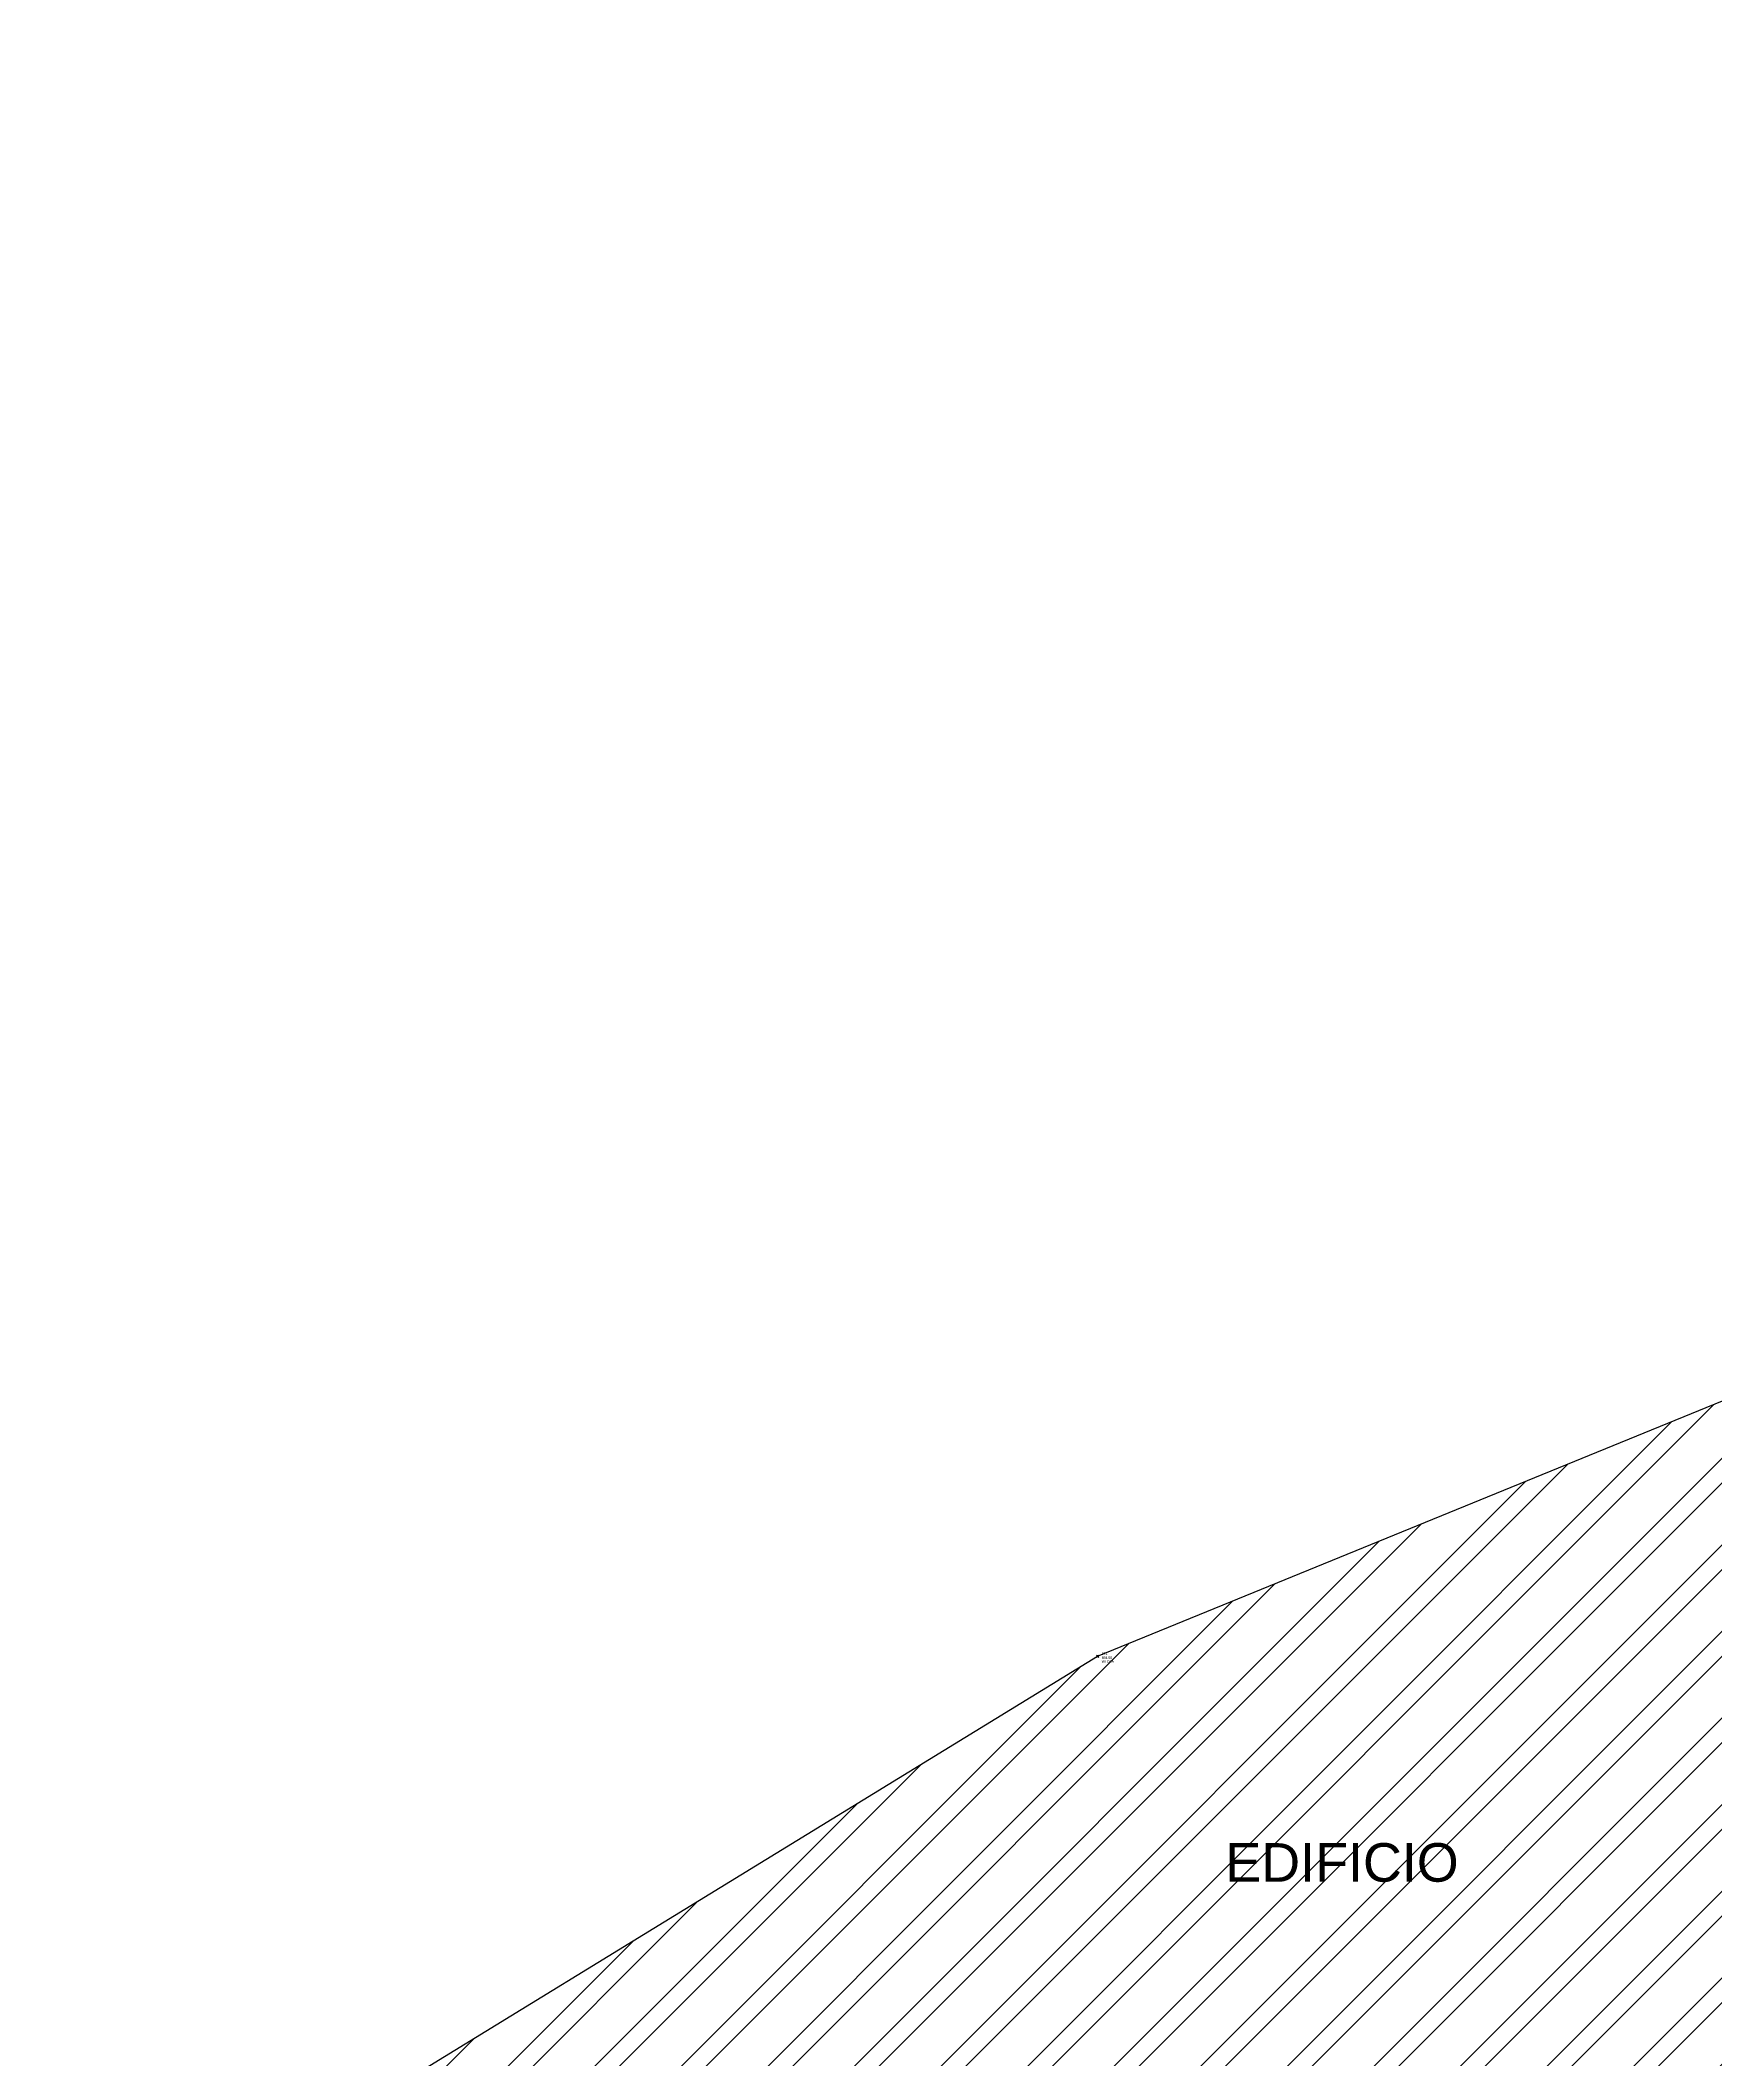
# Model space of a CAD drawing. Extents: x 350769 to 354978, y 6304672 to 6307963.
# Drawn here: x 352637.9 to 352681.3, y 6305518.3 to 6305570.6 of the extents above; entities that cross this region are included whole.
import ezdxf

# ---------------------------------------------------------------- set-up
doc = ezdxf.new("R2010")
doc.units = 0
doc.header["$PDMODE"] = 35
doc.header["$PDSIZE"] = 0.03
doc.linetypes.add('CONTINUOS', pattern=[0])
doc.layers.get('0').update_dxf_attribs({"linetype": 'CONTINUOUS'})
doc.layers.add('0_ASD_TOPOGRAFIA_ELEMENTOS', color=7, linetype='CONTINUOS', lineweight=5, true_color=0xbdbdbd)
for name, color, linetype in [('1-LINEA DE EDIFICACION', 2, 'CONTINUOUS'), ('1-TEXTOS', 7, 'CONTINUOUS'), ('2-ACHURADO VEREDA', 252, 'CONTINUOUS'), ('V-NODE - 2013', 4, 'CONTINUOUS'), ('V-NODE-TEXT 2013', 2, 'CONTINUOUS')]:
    doc.layers.add(name, color=color, linetype=linetype)
doc.styles.add('A', font='arial.ttf', dxfattribs={"height": 2})

# ---------------------------------------------------------------- blocks, each defined once
blk = doc.blocks.new('*U122', base_point=(352665.304, 6305528.744))
at = {"layer": 'V-NODE - 2013', "lineweight": -2}
blk.add_point((352665.304, 6305528.744), dxfattribs=at)
at = {"layer": 'V-NODE-TEXT 2013', "linetype": 'ByBlock', "char_height": 0.0635}
for s, insert, attachment_point in [('871', (352665.409, 6305528.777), 7), ('WLOSA', (352665.409, 6305528.638), 1), ('684.08', (352665.409, 6305528.739), 1)]:
    blk.add_mtext(s, dxfattribs=dict(at, insert=insert, attachment_point=attachment_point))
blk = doc.blocks.new('*U4360', base_point=(352665.304, 6305528.744))
at = {"layer": 'V-NODE - 2013', "lineweight": -2}
blk.add_point((352665.304, 6305528.744), dxfattribs=at)
at = {"layer": 'V-NODE-TEXT 2013', "linetype": 'ByBlock', "char_height": 0.0635}
for s, insert, attachment_point in [('871', (352665.409, 6305528.777), 7), ('WLOSA', (352665.409, 6305528.638), 1), ('684.08', (352665.409, 6305528.739), 1)]:
    blk.add_mtext(s, dxfattribs=dict(at, insert=insert, attachment_point=attachment_point))
blk = doc.blocks.new('TOPOGRAFIA')
at = {"layer": '1-LINEA DE EDIFICACION', "true_color": 0xbdbdbd}
h = blk.add_hatch(dxfattribs=at)
h.set_pattern_fill('ANSI31', color=9, scale=0.5)
h.set_pattern_definition([(45, (38000, -3000), (-1.12253201513, 1.12253201513), [])])
h.paths.add_polyline_path([(390729.928, 6302527.466), (390731.18, 6302530.418), (390732.103, 6302532.8), (390733.481, 6302536.843), (390734.336, 6302539.708), (390721.512, 6302547.801), (390706.978, 6302544.048), (390698.223, 6302541.424), (390695.338, 6302540.499), (390687.797, 6302537.93), (390665.304, 6302528.744), (390637.663, 6302511.802, 0.006267), (390633.66, 6302508.665, 0.018639), (390628.451, 6302504.306, 0.0083), (390623.24, 6302499.537, 0.150201), (390620.644, 6302495.91, 0.113046), (390620.422, 6302493.65, 0.139735), (390621.83, 6302490.308, 0.216425), (390626.155, 6302488.148, 0.107166), (390629.248, 6302488.7, -0.011808), (390646.277, 6302498.327, -0.029047), (390684.739, 6302516.164, -0.00829), (390694.531, 6302519.845, -0.093857), (390702.995, 6302520.829), (390714.362, 6302517.291), (390715.631, 6302516.997, 0.217916), (390724.509, 6302519.241, 0.095657), (390727.936, 6302523.282), (390728.932, 6302525.356)])
at = {"layer": '1-LINEA DE EDIFICACION', "color": 9, "true_color": 0xbdbdbd, "flags": 128}
blk.add_lwpolyline([(390684.739, 6302516.164, 0.029047), (390646.277, 6302498.327, 0.011808), (390629.248, 6302488.7, -0.107166), (390626.155, 6302488.148, -0.216425), (390621.83, 6302490.308, -0.139735), (390620.422, 6302493.65, -0.112593), (390620.641, 6302495.901, -0.150507), (390623.24, 6302499.537, -0.0083), (390628.451, 6302504.306, -0.018639), (390633.66, 6302508.665, -0.006267), (390637.663, 6302511.802), (390665.304, 6302528.744), (390687.797, 6302537.93)], format="xyb", dxfattribs=at)
at = {"color": 9, "true_color": 0xbdbdbd}
blk.add_blockref('*U4360', (390665.304, 6302528.744), dxfattribs=at)
at = {"layer": '1-TEXTOS', "color": 9, "true_color": 0xbdbdbd, "style": 'A'}
blk.add_text('EDIFICIO ', height=1, dxfattribs=at).set_placement((390668.615, 6302522.898))

msp = doc.modelspace()

# ---------------------------------------------------------------- hatches: boundary and pattern name
at = {"layer": '1-LINEA DE EDIFICACION'}
h = msp.add_hatch(dxfattribs=at)
h.set_pattern_fill('ANSI31', color=256, scale=0.5)
h.paths.add_polyline_path([(352729.928, 6305527.466), (352731.18, 6305530.418), (352732.103, 6305532.8), (352733.481, 6305536.843), (352734.336, 6305539.708), (352721.512, 6305547.801), (352706.978, 6305544.048), (352698.223, 6305541.424), (352695.338, 6305540.499), (352687.797, 6305537.93), (352665.304, 6305528.744), (352637.663, 6305511.802, 0.006267), (352633.66, 6305508.665, 0.018639), (352628.451, 6305504.306, 0.0083), (352623.24, 6305499.537, 0.150201), (352620.644, 6305495.91, 0.113046), (352620.422, 6305493.65, 0.139735), (352621.83, 6305490.308, 0.216425), (352626.155, 6305488.148, 0.107166), (352629.248, 6305488.7, -0.011808), (352646.277, 6305498.327, -0.029047), (352684.739, 6305516.164, -0.00829), (352694.531, 6305519.845, -0.093857), (352702.995, 6305520.829), (352714.362, 6305517.291), (352715.631, 6305516.997, 0.217916), (352724.509, 6305519.241, 0.095657), (352727.936, 6305523.282), (352728.932, 6305525.356)])
at = {"layer": '2-ACHURADO VEREDA'}
h = msp.add_hatch(dxfattribs=at)
h.set_pattern_fill('ANSI32', color=256, scale=0.09)
h.paths.add_polyline_path([(352720.617, 6305598.054), (352732.368, 6305599.703), (352742.734, 6305601.134), (352755.34, 6305602.893), (352757.27, 6305603.202), (352761.983, 6305602.436), (352770.567, 6305600.41), (352771.013, 6305599.078), (352772.382, 6305589.499), (352773.367, 6305582.69), (352774.502, 6305574.654), (352776.311, 6305561.585), (352778.207, 6305548.171), (352779.696, 6305548.344), (352777.83, 6305561.778), (352775.967, 6305574.833), (352774.777, 6305582.795), (352773.865, 6305589.674), (352772.388, 6305600.297, 0.05743), (352771.451, 6305601.418), (352762.18, 6305603.377), (352757.291, 6305604.147), (352755.264, 6305603.879), (352742.632, 6305602.124), (352732.139, 6305600.646), (352720.501, 6305599.028), (352712.936, 6305597.962), (352700.518, 6305596.221), (352698.257, 6305595.938), (352688.145, 6305594.514, 0.016921), (352676.257, 6305592.819, 0.0646), (352658.21, 6305587.147), (352649.116, 6305583.522), (352638.688, 6305579.25), (352638.972, 6305578.433), (352649.251, 6305582.52), (352658.538, 6305586.235, -0.061952), (352676.156, 6305591.833, -0.0218), (352688.13, 6305593.524), (352698.383, 6305594.963), (352700.716, 6305595.265), (352713.022, 6305596.978)])
h = msp.add_hatch(dxfattribs=at)
h.set_pattern_fill('ANSI32', color=256, scale=0.09)
h.paths.add_polyline_path([(352778.513, 6305530.641), (352778.682, 6305530.165, 0.30076), (352781.877, 6305535.88), (352781.417, 6305539.545), (352780.967, 6305539.483), (352779.696, 6305548.344), (352778.207, 6305548.171), (352779.429, 6305539.404), (352778.4, 6305538.745), (352779.051, 6305534.166), (352777.12, 6305533.349), (352776.949, 6305533.635), (352767.175, 6305529.661), (352757.695, 6305525.376), (352748.002, 6305520.893), (352737.888, 6305516.144), (352730.032, 6305512.591), (352725.232, 6305511.131), (352711.741, 6305505.751), (352701.822, 6305501.812), (352688.808, 6305496.674), (352675.378, 6305491.326), (352662.77, 6305486.309), (352650.76, 6305481.531), (352641.08, 6305477.675), (352632.611, 6305474.335), (352623.668, 6305470.801), (352617.537, 6305468.424), (352605.764, 6305463.41), (352608.355, 6305461.211), (352618.346, 6305465.146), (352624.871, 6305467.668), (352633.825, 6305471.211), (352642.415, 6305474.593), (352652.307, 6305478.512), (352664.168, 6305483.169), (352676.565, 6305488.051), (352690.331, 6305493.466), (352703.095, 6305498.55), (352713.345, 6305502.582), (352726.41, 6305507.725), (352731.324, 6305509.731), (352740.236, 6305513.341), (352747.826, 6305516.788), (352758.93, 6305522.123), (352768.406, 6305526.356)])

# ---------------------------------------------------------------- linework, layer by layer
at = {"layer": '1-LINEA DE EDIFICACION', "flags": 128}
msp.add_lwpolyline([(352684.739, 6305516.164, 0.029047), (352646.277, 6305498.327, 0.011808), (352629.248, 6305488.7, -0.107166), (352626.155, 6305488.148, -0.216425), (352621.83, 6305490.308, -0.139735), (352620.422, 6305493.65, -0.112593), (352620.641, 6305495.901, -0.150507), (352623.24, 6305499.537, -0.0083), (352628.451, 6305504.306, -0.018639), (352633.66, 6305508.665, -0.006267), (352637.663, 6305511.802), (352665.304, 6305528.744), (352687.797, 6305537.93)], format="xyb", dxfattribs=at)

# ---------------------------------------------------------------- block references
msp.add_blockref('*U122', (352665.304, 6305528.744))

# ---------------------------------------------------------------- texts
at = {"layer": '1-TEXTOS', "style": 'A'}
msp.add_text('EDIFICIO ', height=1, dxfattribs=at).set_placement((352668.615, 6305522.898))

# ---------------------------------------------------------------- next in the draw order: block references
at = {"layer": '0_ASD_TOPOGRAFIA_ELEMENTOS', "color": 30, "true_color": 0xf26507}
msp.add_blockref('TOPOGRAFIA', (-38000, 3000), dxfattribs=at)

doc.saveas('drawing.dxf')
